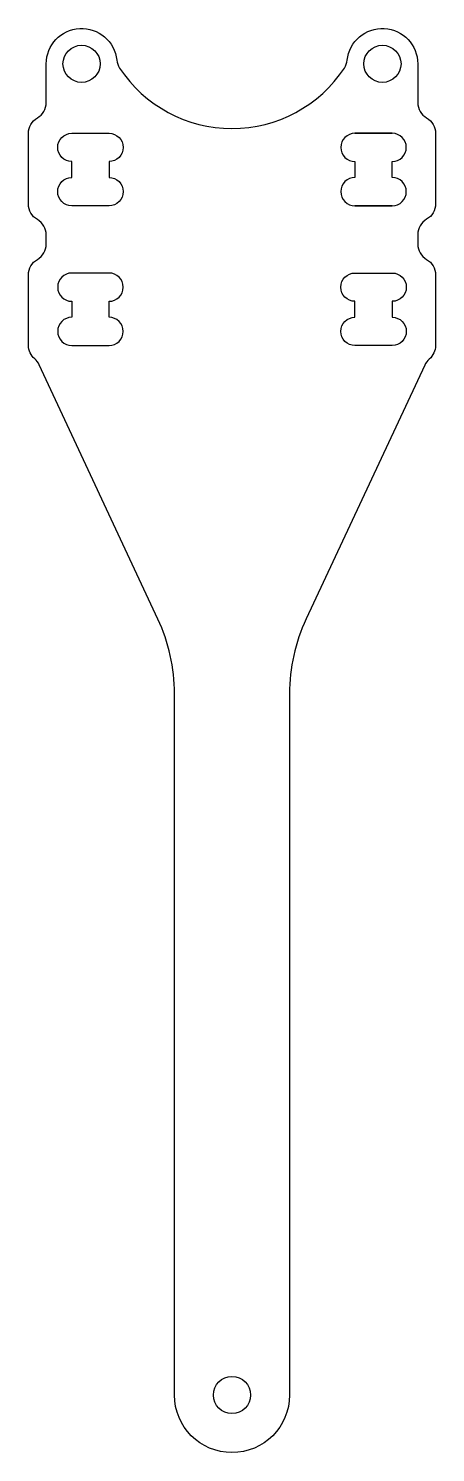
# Model space of a CAD drawing. Header units: millimetres. Extents: x -11.5 to 11.5, y -38 to 42.5.
import ezdxf

# ---------------------------------------------------------------- set-up
doc = ezdxf.new("R2010")
doc.units = ezdxf.units.MM
doc.layers.get('0').update_dxf_attribs({"linetype": 'CONTINUOUS'})

msp = doc.modelspace()

# ---------------------------------------------------------------- linework, layer by layer
for p, q in [((-9.05, 36.577), (-6.95, 36.577)), ((6.95, 36.577), (9.05, 36.577)), ((9.05, 32.477), (6.95, 32.477))]:
    msp.add_line(p, q)
for points in [[(-10.5, 38.309), (-10.5, 40.5, -0.948619), (-6.511, 40.711, 0.11976), (-6.352, 40.266, 0.53891), (6.352, 40.266, 0.11976), (6.511, 40.711, -0.948619), (10.5, 40.5), (10.5, 38.309, 0.267949), (11, 37.443, -0.267949), (11.5, 36.577), (11.5, 32.582, -0.267949), (11, 31.716, 0.267949), (10.5, 30.85), (10.5, 30.309, 0.267949), (11, 29.443, -0.267949), (11.5, 28.577), (11.5, 24.575, -0.219686), (11.149, 23.814, 0.107468), (10.891, 23.476), (4.189, 9.119, 0.10963), (3.25, 4.889), (3.25, -34.75, -1), (-3.25, -34.75), (-3.25, 4.89, 0.109582), (-4.188, 9.118), (-10.891, 23.484, 0.107501), (-11.149, 23.822, -0.219671), (-11.5, 24.583), (-11.5, 28.577, -0.267949), (-11, 29.443, 0.267949), (-10.5, 30.309), (-10.5, 30.834, 0.267949), (-11, 31.7, -0.267949), (-11.5, 32.566), (-11.5, 36.577, -0.267949), (-11, 37.443, 0.267949)], [(-9.05, 36.577), (-6.95, 36.577, -1), (-6.95, 34.977), (-6.95, 34.077, -1), (-6.95, 32.477), (-9.05, 32.477, -1), (-9.05, 34.077), (-9.05, 34.977, -1)], [(9.05, 32.477, 1), (9.05, 34.077), (9.05, 34.977, 1), (9.05, 36.577), (6.95, 36.577, 1), (6.95, 34.977), (6.95, 34.077, 1), (6.95, 32.477)], [(-6.95, 26.177), (-6.95, 27.077, 1), (-6.95, 28.677), (-9.05, 28.677, 1), (-9.05, 27.077), (-9.05, 26.177, 1), (-9.05, 24.577), (-6.95, 24.577, 1)], [(6.95, 26.177), (6.95, 27.077, -1), (6.95, 28.677), (9.05, 28.677, -1), (9.05, 27.077), (9.05, 26.177, -1), (9.05, 24.577), (6.95, 24.577, -1)]]:
    msp.add_lwpolyline(points, format="xyb", close=True)
for centre in [(-8.5, 40.5), (8.5, 40.5), (0, -34.75)]:
    msp.add_circle(centre, 1.05)

doc.saveas('drawing.dxf')
